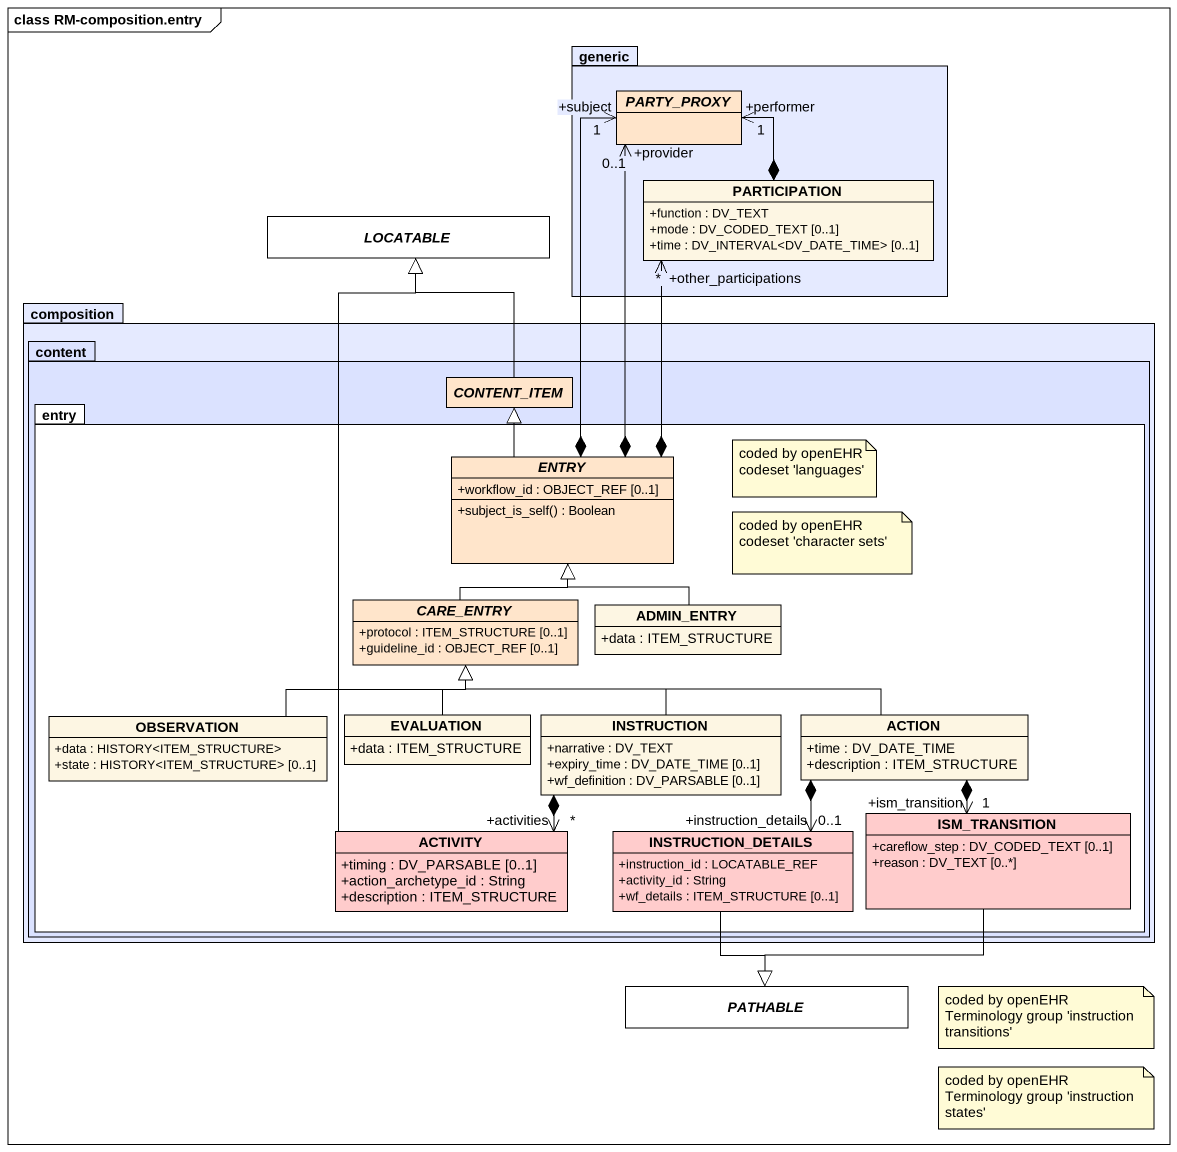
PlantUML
@startuml
mainframe class RM-composition.entry
hide circle
hide empty members
skinparam classAttributeIconSize 0
package generic #E5EAFF {
  abstract class PARTY_PROXY #FFE5CB
  class PARTICIPATION {
    +function : DV_TEXT
    +mode : DV_CODED_TEXT [0..1]
    +time : DV_INTERVAL<DV_DATE_TIME> [0..1]
  }
}
abstract class LOCATABLE #FFFFFF
package composition #E5EAFF {
  package content #DBE2FF {
    abstract class CONTENT_ITEM #FFE5CB
    package entry {
      abstract class ENTRY #FFE5CB {
        +workflow_id : OBJECT_REF [0..1]
        +subject_is_self() : Boolean
      }
      abstract class CARE_ENTRY #FFE5CB {
        +protocol : ITEM_STRUCTURE [0..1]
        +guideline_id : OBJECT_REF [0..1]
      }
      class ADMIN_ENTRY {
        +data : ITEM_STRUCTURE
      }
      class OBSERVATION {
        +data : HISTORY<ITEM_STRUCTURE>
        +state : HISTORY<ITEM_STRUCTURE> [0..1]
      }
      class EVALUATION {
        +data : ITEM_STRUCTURE
      }
      class INSTRUCTION {
        +narrative : DV_TEXT
        +expiry_time : DV_DATE_TIME [0..1]
        +wf_definition : DV_PARSABLE [0..1]
      }
      class "ACTION" as ACTION_ {
        +time : DV_DATE_TIME
        +description : ITEM_STRUCTURE
      }
      class ACTIVITY #FFCCCC {
        +timing : DV_PARSABLE [0..1]
        +action_archetype_id : String
        +description : ITEM_STRUCTURE
      }
      class INSTRUCTION_DETAILS #FFCCCC {
        +instruction_id : LOCATABLE_REF
        +activity_id : String
        +wf_details : ITEM_STRUCTURE [0..1]
      }
      class ISM_TRANSITION #FFCCCC {
        +careflow_step : DV_CODED_TEXT [0..1]
        +reason : DV_TEXT [0..*]
      }
    }
  }
}
abstract class PATHABLE #FFFFFF
PARTICIPATION *-up-> "+performer\n1" PARTY_PROXY
PARTICIPATION "+other_participations\n*" <--* ENTRY
CONTENT_ITEM -up-|> LOCATABLE
ENTRY *-up-> "+subject\n1" PARTY_PROXY
ENTRY *-up-> "+provider\n0..1" PARTY_PROXY
ENTRY -up-|> CONTENT_ITEM
CARE_ENTRY -up-|> ENTRY
ADMIN_ENTRY -up-|> ENTRY
OBSERVATION -right-|> CARE_ENTRY
EVALUATION -up-|> CARE_ENTRY
INSTRUCTION -up-|> CARE_ENTRY
INSTRUCTION *-left-> "+activities\n*" ACTIVITY
ACTION_ -left-|> CARE_ENTRY
ACTION_ *--> "+instruction_details\n0..1" INSTRUCTION_DETAILS
ACTION_ *--> "+ism_transition\n1" ISM_TRANSITION
ACTIVITY -up-|> LOCATABLE
INSTRUCTION_DETAILS --|> PATHABLE
ISM_TRANSITION --|> PATHABLE
note as N1
  coded by openEHR codeset 'languages'
end note
note as N2
  coded by openEHR codeset 'character sets'
end note
note as N3
  coded by openEHR Terminology group 'instruction transitions'
end note
note as N4
  coded by openEHR Terminology group 'instruction states'
end note
@enduml
